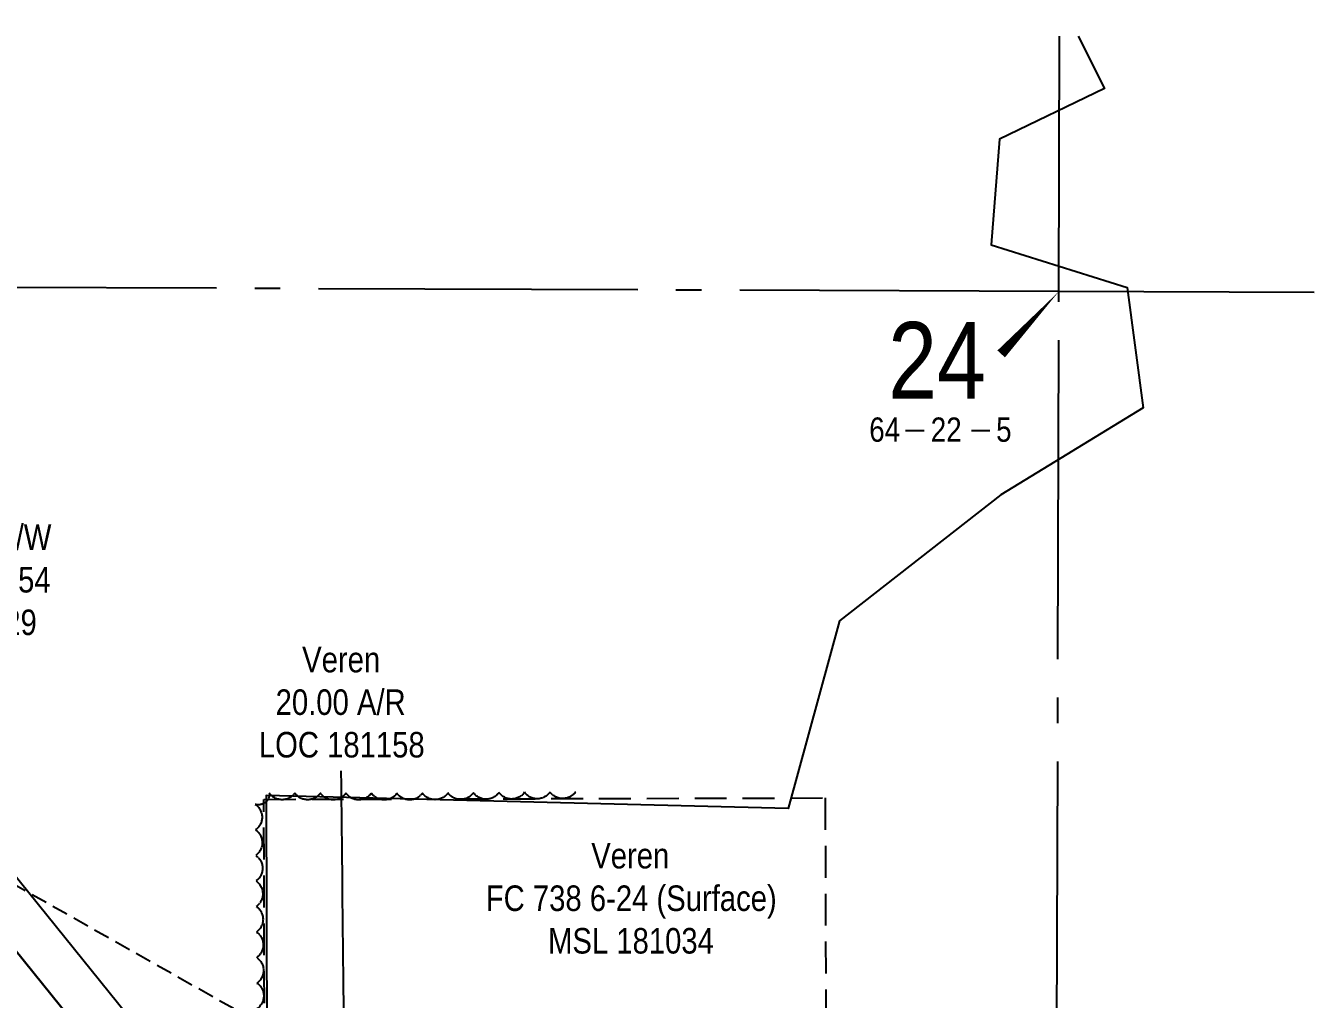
# Model space of a CAD drawing. Extents: x 471563 to 508050, y 6028961 to 6050146.
# Drawn here: x 487334 to 487838, y 6044733 to 6045114 of the extents above; entities that cross this region are included whole.
import ezdxf
from ezdxf.enums import TextEntityAlignment as Align

# ---------------------------------------------------------------- set-up
doc = ezdxf.new("R2010")
doc.units = 0
doc.header["$LTSCALE"] = 5
doc.header["$PDSIZE"] = 0.5
for name, pattern in [('0', [1, 1, 0]), ('foc-ACCESSROAD', [3.75, 2.5, -1.25]), ('foc-QUARTERLINE', [33, 25, -3, 2, -3]), ('foc-TIELINE', [1.875, 1.25, -0.625])]:
    doc.linetypes.add(name, pattern=pattern)
doc.layers.get('Defpoints').update_dxf_attribs({"color": 9})
for name, color, linetype in [('10', 1, 'Continuous'), ('9', 3, 'Continuous'), ('C-RW', 13, 'Continuous'), ('C-WS', 13, 'foc-ACCESSROAD'), ('F-RW', 190, 'Continuous'), ('L-SECLBL', 7, 'Continuous'), ('L-SECQ', 8, 'foc-QUARTERLINE'), ('L-TIE', 7, 'foc-TIELINE'), ('T-BUSH', 110, '0'), ('WETLAND', 143, 'Continuous')]:
    doc.layers.add(name, color=color, linetype=linetype)
doc.layers.add('C-AR-T', color=13, linetype='Continuous', lineweight=9)
doc.layers.add('F-RW-T', color=190, linetype='Continuous', lineweight=9)
doc.styles.add('80CG', font='ARIALN.TTF', dxfattribs={"height": 10})
doc.styles.add('80L', font='ARIALN.TTF', dxfattribs={"height": 10})
doc.styles.add('SIMPLEX', font='ARIALN.TTF')
doc.dimstyles.new('Compass 5 000', dxfattribs={"dimscale": 5, "dimtxt": 9, "dimasz": 2, "dimexe": 0.2, "dimexo": 0.0625, "dimgap": 0.5, "dimtad": 0, "dimtih": 1, "dimtoh": 1, "dimzin": 0, "dimdsep": 46, "dimtxsty": '80CG', "dimcen": 0.1, "dimse1": 1, "dimse2": 1, "dimclrd": 256, "dimclrt": 256, "dimaunit": 1, "dimadec": 4, "dimazin": 0, "dimtfac": 0.06, "dimtofl": 0, "dimtmove": 0, "dimatfit": 1, "dimfxl": 0.2, "dimtolj": 1, "dimtzin": 0, "dimlwd": -1, "dimarcsym": 0})

# ---------------------------------------------------------------- blocks, each defined once
blk = doc.blocks.new('L-SECLBL')
at = {"layer": '9', "color": 7}
for p, q in [((-5.08, -27.83), (-12.29, -27.83)), ((20.7, -27.83), (13.5, -27.83))]:
    blk.add_line(p, q, dxfattribs=at)
at = {"layer": '10', "color": 2, "style": 'SIMPLEX'}
blk.add_attdef('SEC', text='', height=30, dxfattribs=at).set_placement((0, 0), align=Align.MIDDLE)
at = {"layer": '10', "color": 5, "style": '80L'}
blk.add_attdef('TWP', text='', height=9.5, dxfattribs=at).set_placement((-14.43, -27.37), align=Align.MIDDLE_RIGHT)
blk.add_attdef('RGE', text='', height=9.5, dxfattribs=at).set_placement((3.62, -27.37), align=Align.MIDDLE_CENTER)
blk.add_attdef('MER', text='', height=9.5, dxfattribs=at).set_placement((23.17, -27.37), align=Align.MIDDLE_LEFT)
blk = doc.blocks.new('*D157')
at = {"layer": 'Defpoints', "color": 0, "transparency": 16777216}
for p in [(487240.27, 6044891.56), (487287.41, 6044833.09), (487273.18, 6044821.62)]:
    blk.add_point(p, dxfattribs=at)
at = {"layer": 'F-RW-T', "transparency": 16777216}
for p, q in [((487248.05, 6044897.84), (487257.23, 6044905.24)), ((487257.23, 6044905.24), (487267.23, 6044905.24)), ((487218.25, 6044873.81), (487210.47, 6044867.54))]:
    blk.add_line(p, q, dxfattribs=at)
for points in [[(487247.01, 6044899.14), (487249.1, 6044896.54), (487240.27, 6044891.56)], [(487217.21, 6044875.11), (487219.3, 6044872.52), (487226.04, 6044880.09)]]:
    blk.add_solid(points, dxfattribs=at)
at = {"layer": 'F-RW-T', "transparency": 16777216, "insert": (487306.32, 6044905.24), "char_height": 10, "attachment_point": 5, "style": '80CG'}
blk.add_mtext('\\A1;CNRL\\P18.29 P/L R/W\\PPlan 782 2854\\PPLA 770729', dxfattribs=at)

msp = doc.modelspace()

# ---------------------------------------------------------------- linework, layer by layer
at = {"layer": 'C-RW'}
msp.add_lwpolyline([(487038.698, 6045112.419), (487119.565, 6045012.149), (487391.51, 6044674.823), (487414.99, 6044674.858), (487417.241, 6044674.863), (487525.437, 6044675.143), (487525.463, 6044655.134), (487431.077, 6044654.908), (487407.646, 6044654.85), (487381.958, 6044654.788), (487093.759, 6045012.246), (487012.923, 6045112.512)], dxfattribs=at)
at = {"layer": 'C-WS'}
msp.add_lwpolyline([(487449.22, 6044651.087), (487434.196, 6044651.045), (487431.077, 6044654.91), (487427.178, 6044659.748), (487427.139, 6044674.888), (487426.782, 6044810.946), (487646.666, 6044811.522), (487647.086, 6044651.607), (487541.128, 6044651.328), (487521.126, 6044651.276), (487469.209, 6044651.14), (487449.22, 6044651.087)], close=True, dxfattribs=at)
at = {"layer": 'F-RW'}
for points in [[(487835.87, 6044123.749), (487769.805, 6044205.686), (487736.195, 6044247.373), (487458.681, 6044591.558), (487450.982, 6044601.107), (487450.635, 6044601.537), (487441.376, 6044613.021), (487433.322, 6044623.009), (487426.851, 6044631.036), (487410.756, 6044650.995), (487407.646, 6044654.85), (487391.519, 6044674.845), (487119.565, 6045012.15), (487038.71, 6045112.418)], [(487062.266, 6045112.333), (487143.112, 6045012.063), (487414.99, 6044674.858), (487431.076, 6044654.908), (487434.195, 6044651.043), (487449.269, 6044632.349), (487450.279, 6044631.097), (487456.766, 6044623.05), (487464.82, 6044613.062), (487474.06, 6044601.604), (487474.41, 6044601.17), (487482.107, 6044591.624), (487736.271, 6044276.396), (487793.355, 6044205.597), (487835.946, 6044152.774)]]:
    msp.add_lwpolyline(points, dxfattribs=at)
at = {"layer": 'L-SECLBL', "flags": 128}
msp.add_lwpolyline([(487738.198, 6045009.89, 0, 3.998, 0), (487715.585, 6044985.403, 0, 0, 0)], format="xyseb", dxfattribs=at)
at = {"layer": 'L-SECQ', "flags": 128}
for points in [[(487738.198, 6045009.89), (487738.461, 6045109.892)], [(487738.198, 6045009.89), (486933.138, 6045012.846)], [(487736.086, 6044205.815), (487738.198, 6045009.89)], [(487838.197, 6045009.523), (487738.198, 6045009.89)]]:
    msp.add_lwpolyline(points, dxfattribs=at)
at = {"layer": 'L-TIE', "flags": 128}
msp.add_lwpolyline([(487545.452, 6044655.155), (486913.021, 6045012.92)], dxfattribs=at)
at = {"layer": 'T-BUSH', "flags": 128}
msp.add_lwpolyline([(487548.853, 6044813.905, -0.5205671), (487538.858, 6044813.821, -0.5205671), (487528.864, 6044813.737, -0.5205671), (487518.869, 6044813.653, -0.5205671), (487508.875, 6044813.569, -0.5205671), (487498.881, 6044813.485, -0.5205671), (487488.886, 6044813.401, -0.5205671), (487478.892, 6044813.365, -0.5205671), (487468.897, 6044813.377, -0.5205671), (487458.902, 6044813.388, -0.5205671), (487448.907, 6044813.4, -0.5205671), (487438.912, 6044813.411, -0.5205671), (487428.918, 6044813.423, -0.5205671), (487423.413, 6044808.981, -0.5205671), (487423.509, 6044798.987, -0.5205671), (487423.604, 6044788.993, -0.5205671), (487423.7, 6044778.998, -0.5205671), (487423.796, 6044769.004, -0.5205671), (487423.891, 6044759.009, -0.5205671), (487423.987, 6044749.015, -0.5205671), (487424.083, 6044739.021, -0.5205671), (487424.178, 6044729.026, -0.5205671), (487424.274, 6044719.032, -0.5205671), (487424.369, 6044709.038, -0.5205671), (487424.465, 6044699.043, -0.5205671), (487424.561, 6044689.049, -0.5205671), (487424.683, 6044676.29, -0.5205671)], format="xyb", dxfattribs=at)
at = {"layer": 'WETLAND'}
msp.add_lwpolyline([(487745.798, 6045109.865), (487756.047, 6045089.362), (487714.947, 6045069.477), (487711.65, 6045028.121), (487764.873, 6045011.481), (487771.236, 6044964.232), (487715.415, 6044930.209), (487652.24, 6044880.826), (487632.206, 6044807.367), (487427.714, 6044812.536), (487427.894, 6044716.047), (487428.01, 6044653.885), (487297.459, 6044648.302), (486842.473, 6044650.824), (486823.104, 6044667.008), (486824.324, 6044714.474), (486824.688, 6044728.615), (486790.134, 6044778.596), (486783.435, 6044831.989), (486745.254, 6044878.446), (486698.478, 6044956.208), (486643.923, 6045000.529), (486622.08, 6045113.923)], dxfattribs=at)

# ---------------------------------------------------------------- block references
at = {"layer": 'L-SECLBL'}
msp.add_blockref('L-SECLBL', (487690.429, 6044983.136), dxfattribs=at).add_auto_attribs({'SEC': '24', 'TWP': '64', 'RGE': '22', 'MER': '5'})

# ---------------------------------------------------------------- texts
at = {"layer": 'C-AR-T', "char_height": 10, "attachment_point": 1, "style": '80L'}
for s, insert, width in [('\\pi26.64959;Veren\\P\\pi16.2676;20.00 A/R\\P\\pi9.68847;LOC 181158', (487415.124, 6044870.704), 83.00587), ('\\pi41.83377;Veren\\P\\pi0.5309;FC 738 6-24 (Surface)\\P\\pi24.91357;MSL 181034', (487513.175, 6044793.918), 113.37422)]:
    msp.add_mtext(s, dxfattribs=dict(at, insert=insert, width=width))

# ---------------------------------------------------------------- dimensions: what is measured, and where the dimension line sits
at = {"layer": 'F-RW-T'}
dim = msp.add_linear_dim(base=(487240.267, 6044891.563), p1=(487273.182, 6044821.619), p2=(487287.411, 6044833.091), angle=38.87813, text='CNRL\\P18.29 P/L R/W\\PPlan 782 2854\\PPLA 770729', dimstyle='Compass 5 000', dxfattribs=at)
dim.commit()
dim.dimension.update_dxf_attribs({"geometry": '*D157', "text_midpoint": (487306.318, 6044905.242), "dimtype": 161})

# ---------------------------------------------------------------- leaders
at = {"layer": 'C-AR-T', "path_type": 1}
msp.add_leader([(487459.067, 6044640.595), (487457.083, 6044822.099)], dimstyle='Compass 5 000', override={"dimgap": 0.5, "dimtad": 0, "dimldrblk": 'Small'}, dxfattribs=at)

doc.saveas('drawing.dxf')
